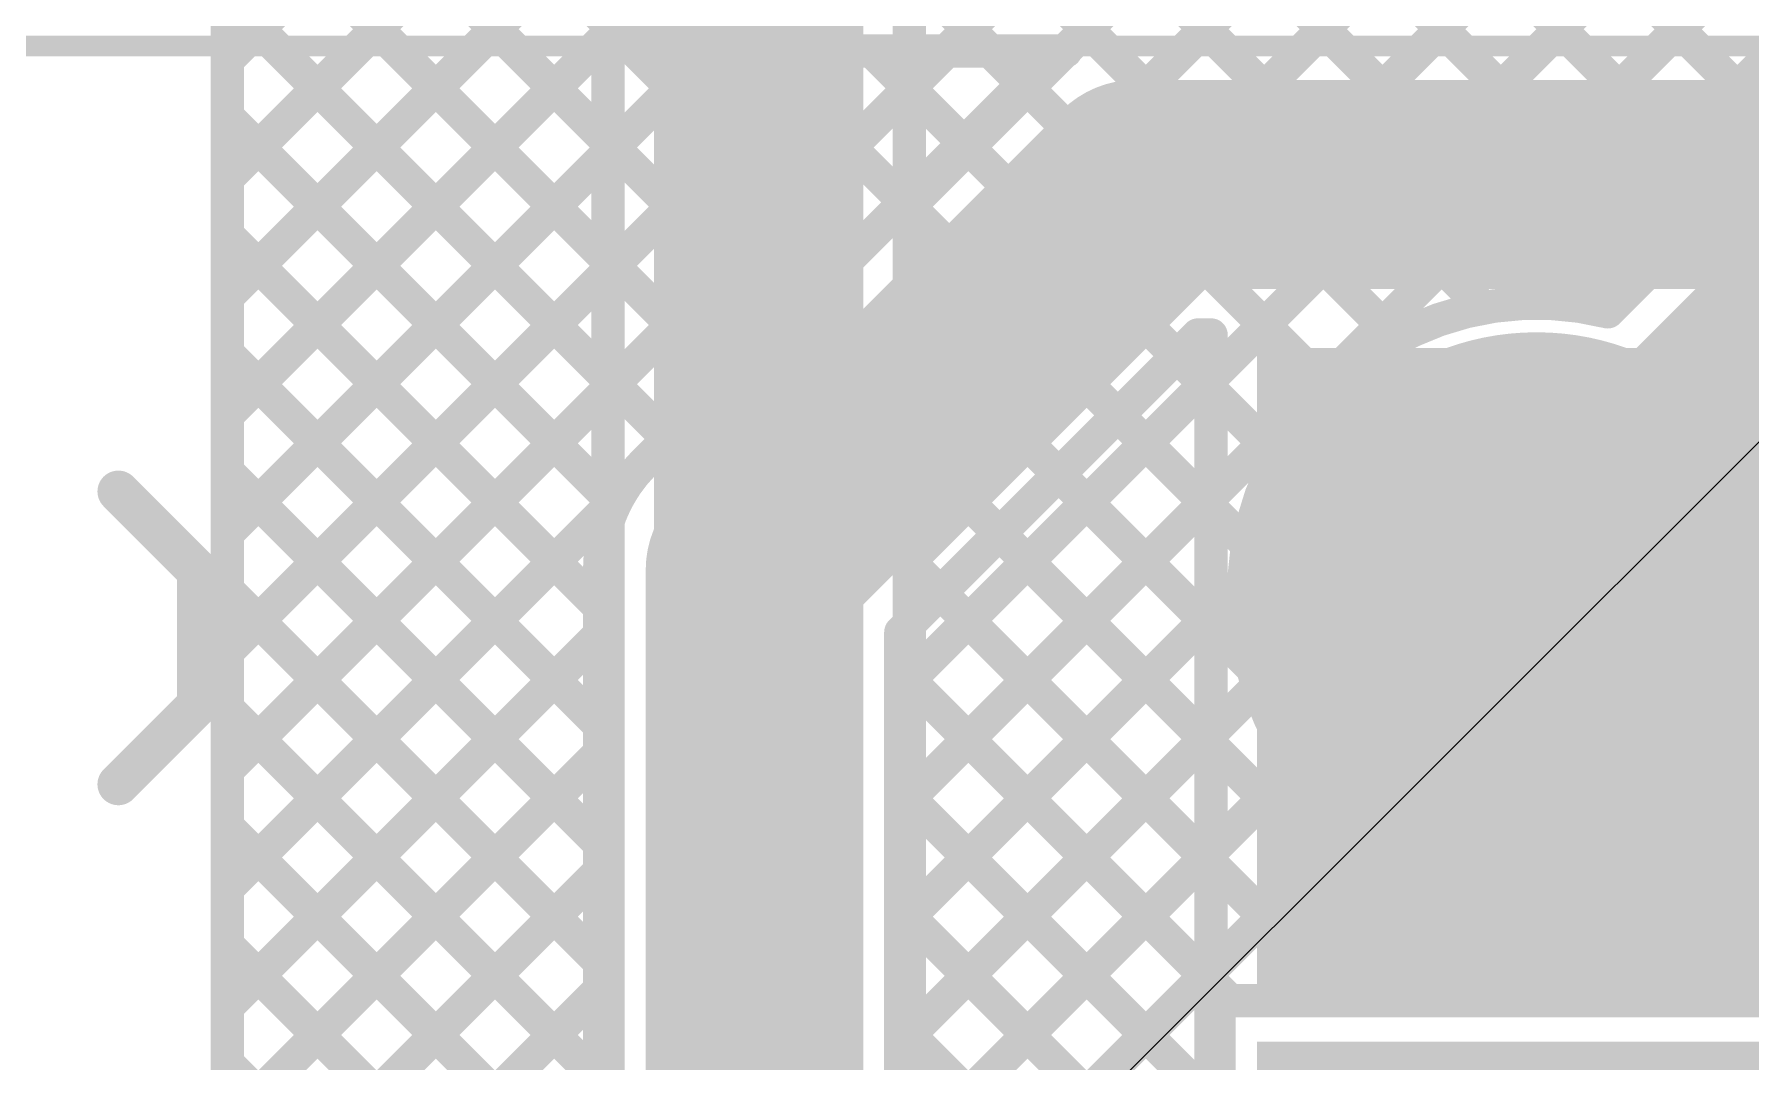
# Model space of a CAD drawing. Header units: millimetres. Extents: x 0 to 214, y 0 to 214.
# Drawn here: x 0.0078 to 0.4181, y 0.3914 to 0.637 of the extents above; entities that cross this region are included whole.
import ezdxf

# ---------------------------------------------------------------- set-up
doc = ezdxf.new("R2010")
doc.units = ezdxf.units.MM
doc.header["$MEASUREMENT"] = 0
for name, color, linetype in [('BottomLayer', 5, 'Continuous'), ('BottomSolder', 6, 'Continuous'), ('MultiLayer', 9, 'Continuous'), ('PadHoleLayer', 156, 'Continuous'), ('TopLayer', 1, 'Continuous'), ('TopOverlay', 2, 'Continuous'), ('TopSolder', 216, 'Continuous')]:
    doc.layers.add(name, color=color, linetype=linetype)

# ---------------------------------------------------------------- blocks, each defined once
blk = doc.blocks.new('TBP01R1_508_02BE_100')
at = {"layer": 'BottomLayer'}
h = blk.add_hatch(color=5, dxfattribs=at)
edge = h.paths.add_edge_path()
edge.add_arc((0.1, 0), 0.05906, 0, 360)
at = {"layer": 'BottomSolder'}
h = blk.add_hatch(color=6, dxfattribs=at)
edge = h.paths.add_edge_path()
edge.add_arc((0.1, 0), 0.06306, 0, 360)
at = {"layer": 'MultiLayer'}
h = blk.add_hatch(color=9, dxfattribs=at)
edge = h.paths.add_edge_path()
edge.add_arc((0.1, 0), 0.05906, 0, 360)
at = {"layer": 'PadHoleLayer'}
h = blk.add_hatch(color=156, dxfattribs=at)
edge = h.paths.add_edge_path()
edge.add_arc((0.1, 0), 0.03346, 0, 360)
at = {"layer": 'TopLayer'}
h = blk.add_hatch(color=1, dxfattribs=at)
edge = h.paths.add_edge_path()
edge.add_arc((0.1, 0), 0.05906, 0, 360)
at = {"layer": 'TopSolder'}
h = blk.add_hatch(color=216, dxfattribs=at)
edge = h.paths.add_edge_path()
edge.add_arc((0.1, 0), 0.06306, 0, 360)
at = {"layer": 'TopOverlay'}
for points, const_width in [([(0.2315, 0.3937), (0.2315, -0.07874)], 0.005), ([(0.055, 0.339), (0.074, 0.32)], 0.01), ([(0.055, 0.339), (0.074, 0.32)], 0.01), ([(0.125, 0.339), (0.106, 0.32)], 0.01), ([(0.125, 0.339), (0.106, 0.32)], 0.01), ([(0.074, 0.32), (0.106, 0.32)], 0.01), ([(0.074, 0.32), (0.106, 0.32)], 0.01)]:
    blk.add_lwpolyline(points, dxfattribs=dict(at, const_width=const_width))
at = {"layer": 'TopOverlay', "const_width": 0.005}
for points in [[(0.0525, 0.339, 1), (0.0575, 0.339, 1)], [(0.0525, 0.339, 1), (0.0575, 0.339, 1)], [(0.1225, 0.339, 1), (0.1275, 0.339, 1)], [(0.1225, 0.339, 1), (0.1275, 0.339, 1)], [(0.0715, 0.32, 1), (0.0765, 0.32, 1)], [(0.0715, 0.32, 1), (0.0765, 0.32, 1)], [(0.0715, 0.32, 1), (0.0765, 0.32, 1)], [(0.0715, 0.32, 1), (0.0765, 0.32, 1)], [(0.1035, 0.32, 1), (0.1085, 0.32, 1)], [(0.1035, 0.32, 1), (0.1085, 0.32, 1)], [(0.1035, 0.32, 1), (0.1085, 0.32, 1)], [(0.1035, 0.32, 1), (0.1085, 0.32, 1)]]:
    blk.add_lwpolyline(points, format="xyb", close=True, dxfattribs=at)

msp = doc.modelspace()

# ---------------------------------------------------------------- hatches: boundary and pattern name
at = {"layer": 'BottomLayer'}
for points in [[(0.30014, 0.40928), (0.49614, 0.40928), (0.49614, 0.562), (0.30014, 0.562)], [(0.30014, 0.22817), (0.49614, 0.22817), (0.49614, 0.39617), (0.30014, 0.39617)]]:
    msp.add_hatch(color=5, dxfattribs=at).paths.add_polyline_path(points)
at = {"layer": 'TopLayer'}
msp.add_hatch(color=1, dxfattribs=at).paths.add_polyline_path([(0.302, 0.229), (0.555, 0.229), (0.555, 0.395), (0.302, 0.395)])

# ---------------------------------------------------------------- linework, layer by layer
at = {"layer": 'BottomLayer'}
for points, const_width in [([(0.05399, 4.07584), (0.05401, 0.14794)], 0.008), ([(0.05401, 0.63083), (0.29567, 0.8725)], 0.008), ([(0.05401, 0.60255), (0.29688, 0.84543)], 0.008), ([(0.05401, 0.73048), (0.20179, 0.5827)], 0.008), ([(0.05401, 0.7022), (0.18764, 0.56856)], 0.008), ([(0.05401, 0.67391), (0.1735, 0.55441)], 0.008), ([(0.05401, 0.57427), (0.13952, 0.65978)], 0.008), ([(0.05401, 0.64563), (0.15936, 0.54027)], 0.008), ([(0.05401, 0.54598), (0.14903, 0.641)], 0.008), ([(0.05401, 0.46113), (0.22588, 0.633)], 0.008), ([(0.20358, 0.633), (0.25439, 0.633)], 0.008), ([(0.20805, 0.633), (0.23007, 0.61098)], 0.008), ([(0.23634, 0.633), (0.24421, 0.62512)], 0.008), ([(0.05401, 0.5177), (0.16567, 0.62936)], 0.008), ([(0.05401, 0.48941), (0.19276, 0.62816)], 0.008), ([(0.15359, 0.5345), (0.24562, 0.62653)], 0.008), ([(0.18597, 0.6268), (0.21593, 0.59684)], 0.008), ([(0.179, 0.509), (0.27112, 0.60112)], 0.05), ([(0.27112, 0.60112), (0.68634, 0.60112)], 0.05), ([(0.05401, 0.61734), (0.14662, 0.52473)], 0.008), ([(0.05401, 0.58906), (0.143, 0.50006)], 0.008), ([(0.215, 0.49409), (0.28603, 0.56512)], 0.008), ([(0.28603, 0.56512), (0.28914, 0.56512)], 0.008), ([(0.28914, 0.40717), (0.28914, 0.56512)], 0.008), ([(0.05401, 0.56077), (0.143, 0.47178)], 0.008), ([(0.28098, 0.56007), (0.28914, 0.55191)], 0.008), ([(0.215, 0.4807), (0.28914, 0.55484)], 0.008), ([(0.26684, 0.54593), (0.28914, 0.52363)], 0.008), ([(0.05401, 0.53249), (0.143, 0.44349)], 0.008), ([(0.179, 0.02931), (0.179, 0.509)], 0.05), ([(0.2527, 0.53179), (0.28914, 0.49534)], 0.008), ([(0.05401, 0.43284), (0.14739, 0.52623)], 0.008), ([(0.215, 0.45242), (0.28914, 0.52656)], 0.008), ([(0.23856, 0.51764), (0.28914, 0.46706)], 0.008), ([(0.143, 0.14794), (0.143, 0.509)], 0.008), ([(0.05401, 0.5042), (0.143, 0.41521)], 0.008), ([(0.22441, 0.5035), (0.28914, 0.43878)], 0.008), ([(0.29788, 0.50272), (0.36694, 0.50272)], 0.01), ([(0.215, 0.42413), (0.28914, 0.49827)], 0.008), ([(0.05401, 0.40456), (0.143, 0.49355)], 0.008), ([(0.215, 0.14794), (0.215, 0.49409)], 0.008), ([(0.215, 0.48463), (0.28914, 0.41049)], 0.008), ([(0.05401, 0.47592), (0.143, 0.38693)], 0.008), ([(0.215, 0.39585), (0.28914, 0.46999)], 0.008), ([(0.05401, 0.37628), (0.143, 0.46527)], 0.008), ([(0.215, 0.45635), (0.28914, 0.38221)], 0.008), ([(0.05401, 0.44764), (0.143, 0.35864)], 0.008), ([(0.215, 0.36756), (0.28914, 0.4417)], 0.008), ([(0.05401, 0.34799), (0.143, 0.43699)], 0.008), ([(0.215, 0.42806), (0.28914, 0.35392)], 0.008), ([(0.05401, 0.41935), (0.143, 0.33036)], 0.008), ([(0.215, 0.33928), (0.28914, 0.41342)], 0.008), ([(0.05401, 0.31971), (0.143, 0.4087)], 0.008), ([(0.28914, 0.39828), (0.28914, 0.40717)], 0.008), ([(0.28914, 0.39828), (0.28914, 0.40717)], 0.008), ([(0.215, 0.39978), (0.28914, 0.32564)], 0.008), ([(0.28914, 0.21717), (0.28914, 0.39828)], 0.008), ([(0.05401, 0.39107), (0.143, 0.30207)], 0.008)]:
    msp.add_lwpolyline(points, dxfattribs=dict(at, const_width=const_width))
at = {"layer": 'BottomLayer', "const_width": 0.008}
for points in [[(0.20358, 0.633, -1.807708), (0.20358, 0.705)], [(0.24562, 0.62653, -0.076141), (0.25439, 0.633)], [(0.24567, 0.62658, -0.075673), (0.25439, 0.633)], [(0.143, 0.509, -0.199396), (0.15359, 0.5345)], [(0.143, 0.509, -0.198912), (0.15354, 0.53446)]]:
    msp.add_lwpolyline(points, format="xyb", dxfattribs=at)
at = {"layer": 'BottomLayer'}
for points, const_width in [([(0.20158, 0.633, 1), (0.20558, 0.633, 1)], 0.004), ([(0.20158, 0.633, 1), (0.20558, 0.633, 1)], 0.004), ([(0.20605, 0.633, 1), (0.21005, 0.633, 1)], 0.004), ([(0.22388, 0.633, 1), (0.22788, 0.633, 1)], 0.004), ([(0.23434, 0.633, 1), (0.23834, 0.633, 1)], 0.004), ([(0.25239, 0.633, 1), (0.25639, 0.633, 1)], 0.004), ([(0.25239, 0.633, 1), (0.25639, 0.633, 1)], 0.004), ([(0.25239, 0.633, 1), (0.25639, 0.633, 1)], 0.004), ([(0.05201, 0.63083, 1), (0.05601, 0.63083, 1)], 0.004), ([(0.16367, 0.62936, 1), (0.16767, 0.62936, 1)], 0.004), ([(0.19076, 0.62816, 1), (0.19476, 0.62816, 1)], 0.004), ([(0.18397, 0.6268, 1), (0.18797, 0.6268, 1)], 0.004), ([(0.24221, 0.62512, 1), (0.24621, 0.62512, 1)], 0.004), ([(0.24362, 0.62653, 1), (0.24762, 0.62653, 1)], 0.004), ([(0.24362, 0.62653, 1), (0.24762, 0.62653, 1)], 0.004), ([(0.24367, 0.62658, 1), (0.24767, 0.62658, 1)], 0.004), ([(0.25862, 0.60112, 1), (0.28362, 0.60112, 1)], 0.025), ([(0.25862, 0.60112, 1), (0.28362, 0.60112, 1)], 0.025), ([(0.05201, 0.61734, 1), (0.05601, 0.61734, 1)], 0.004), ([(0.22807, 0.61098, 1), (0.23207, 0.61098, 1)], 0.004), ([(0.05201, 0.60255, 1), (0.05601, 0.60255, 1)], 0.004), ([(0.21393, 0.59684, 1), (0.21793, 0.59684, 1)], 0.004), ([(0.05201, 0.58906, 1), (0.05601, 0.58906, 1)], 0.004), ([(0.19979, 0.5827, 1), (0.20379, 0.5827, 1)], 0.004), ([(0.05201, 0.57427, 1), (0.05601, 0.57427, 1)], 0.004), ([(0.18564, 0.56856, 1), (0.18964, 0.56856, 1)], 0.004), ([(0.28403, 0.56512, 1), (0.28803, 0.56512, 1)], 0.004), ([(0.28403, 0.56512, 1), (0.28803, 0.56512, 1)], 0.004), ([(0.28714, 0.56512, 1), (0.29114, 0.56512, 1)], 0.004), ([(0.28714, 0.56512, 1), (0.29114, 0.56512, 1)], 0.004), ([(0.05201, 0.56077, 1), (0.05601, 0.56077, 1)], 0.004), ([(0.27898, 0.56007, 1), (0.28298, 0.56007, 1)], 0.004), ([(0.1715, 0.55441, 1), (0.1755, 0.55441, 1)], 0.004), ([(0.28714, 0.55484, 1), (0.29114, 0.55484, 1)], 0.004), ([(0.28714, 0.55191, 1), (0.29114, 0.55191, 1)], 0.004), ([(0.05201, 0.54598, 1), (0.05601, 0.54598, 1)], 0.004), ([(0.26484, 0.54593, 1), (0.26884, 0.54593, 1)], 0.004), ([(0.15736, 0.54027, 1), (0.16136, 0.54027, 1)], 0.004), ([(0.15154, 0.53446, 1), (0.15554, 0.53446, 1)], 0.004), ([(0.15159, 0.5345, 1), (0.15559, 0.5345, 1)], 0.004), ([(0.15159, 0.5345, 1), (0.15559, 0.5345, 1)], 0.004), ([(0.05201, 0.53249, 1), (0.05601, 0.53249, 1)], 0.004), ([(0.1665, 0.509, 1), (0.1915, 0.509, 1)], 0.025), ([(0.1665, 0.509, 1), (0.1915, 0.509, 1)], 0.025), ([(0.2507, 0.53179, 1), (0.2547, 0.53179, 1)], 0.004), ([(0.14539, 0.52623, 1), (0.14939, 0.52623, 1)], 0.004), ([(0.28714, 0.52656, 1), (0.29114, 0.52656, 1)], 0.004), ([(0.14462, 0.52473, 1), (0.14862, 0.52473, 1)], 0.004), ([(0.28714, 0.52363, 1), (0.29114, 0.52363, 1)], 0.004), ([(0.05201, 0.5177, 1), (0.05601, 0.5177, 1)], 0.004), ([(0.23656, 0.51764, 1), (0.24056, 0.51764, 1)], 0.004), ([(0.141, 0.509, 1), (0.145, 0.509, 1)], 0.004), ([(0.141, 0.509, 1), (0.145, 0.509, 1)], 0.004), ([(0.141, 0.509, 1), (0.145, 0.509, 1)], 0.004), ([(0.05201, 0.5042, 1), (0.05601, 0.5042, 1)], 0.004), ([(0.22241, 0.5035, 1), (0.22641, 0.5035, 1)], 0.004), ([(0.29538, 0.50272, 1), (0.30038, 0.50272, 1)], 0.005), ([(0.36444, 0.50272, 1), (0.36944, 0.50272, 1)], 0.005), ([(0.141, 0.50006, 1), (0.145, 0.50006, 1)], 0.004), ([(0.28714, 0.49827, 1), (0.29114, 0.49827, 1)], 0.004), ([(0.141, 0.49355, 1), (0.145, 0.49355, 1)], 0.004), ([(0.213, 0.49409, 1), (0.217, 0.49409, 1)], 0.004), ([(0.213, 0.49409, 1), (0.217, 0.49409, 1)], 0.004), ([(0.28714, 0.49534, 1), (0.29114, 0.49534, 1)], 0.004), ([(0.05201, 0.48941, 1), (0.05601, 0.48941, 1)], 0.004), ([(0.213, 0.48463, 1), (0.217, 0.48463, 1)], 0.004), ([(0.213, 0.4807, 1), (0.217, 0.4807, 1)], 0.004), ([(0.05201, 0.47592, 1), (0.05601, 0.47592, 1)], 0.004), ([(0.141, 0.47178, 1), (0.145, 0.47178, 1)], 0.004), ([(0.28714, 0.46999, 1), (0.29114, 0.46999, 1)], 0.004), ([(0.141, 0.46527, 1), (0.145, 0.46527, 1)], 0.004), ([(0.28714, 0.46706, 1), (0.29114, 0.46706, 1)], 0.004), ([(0.05201, 0.46113, 1), (0.05601, 0.46113, 1)], 0.004), ([(0.213, 0.45635, 1), (0.217, 0.45635, 1)], 0.004), ([(0.213, 0.45242, 1), (0.217, 0.45242, 1)], 0.004), ([(0.05201, 0.44764, 1), (0.05601, 0.44764, 1)], 0.004), ([(0.141, 0.44349, 1), (0.145, 0.44349, 1)], 0.004), ([(0.28714, 0.4417, 1), (0.29114, 0.4417, 1)], 0.004), ([(0.141, 0.43699, 1), (0.145, 0.43699, 1)], 0.004), ([(0.28714, 0.43878, 1), (0.29114, 0.43878, 1)], 0.004), ([(0.05201, 0.43284, 1), (0.05601, 0.43284, 1)], 0.004), ([(0.213, 0.42806, 1), (0.217, 0.42806, 1)], 0.004), ([(0.213, 0.42413, 1), (0.217, 0.42413, 1)], 0.004), ([(0.05201, 0.41935, 1), (0.05601, 0.41935, 1)], 0.004), ([(0.141, 0.41521, 1), (0.145, 0.41521, 1)], 0.004), ([(0.28714, 0.41342, 1), (0.29114, 0.41342, 1)], 0.004), ([(0.28714, 0.41049, 1), (0.29114, 0.41049, 1)], 0.004), ([(0.141, 0.4087, 1), (0.145, 0.4087, 1)], 0.004), ([(0.28714, 0.40717, 1), (0.29114, 0.40717, 1)], 0.004), ([(0.28714, 0.40717, 1), (0.29114, 0.40717, 1)], 0.004), ([(0.28714, 0.40717, 1), (0.29114, 0.40717, 1)], 0.004), ([(0.05201, 0.40456, 1), (0.05601, 0.40456, 1)], 0.004), ([(0.213, 0.39978, 1), (0.217, 0.39978, 1)], 0.004), ([(0.28714, 0.39828, 1), (0.29114, 0.39828, 1)], 0.004), ([(0.28714, 0.39828, 1), (0.29114, 0.39828, 1)], 0.004), ([(0.28714, 0.39828, 1), (0.29114, 0.39828, 1)], 0.004), ([(0.213, 0.39585, 1), (0.217, 0.39585, 1)], 0.004), ([(0.05201, 0.39107, 1), (0.05601, 0.39107, 1)], 0.004)]:
    msp.add_lwpolyline(points, format="xyb", close=True, dxfattribs=dict(at, const_width=const_width))
at = {"layer": 'BottomSolder'}
msp.add_line((0.01449, 0.13433), (214.06023, 213.98652), dxfattribs=at)
at = {"layer": 'TopLayer'}
for points, const_width in [([(0.05399, 4.07584), (0.05401, 0.14794)], 0.008), ([(0.054, 0.92847), (0.39789, 0.58459)], 0.008), ([(0.054, 0.90019), (0.38336, 0.57083)], 0.008), ([(0.054, 0.8719), (0.35428, 0.57163)], 0.008), ([(0.05401, 0.63083), (0.28714, 0.86397)], 0.008), ([(0.05401, 0.60255), (0.28714, 0.83569)], 0.008), ([(0.05401, 0.73048), (0.145, 0.63948)], 0.008), ([(0.217, 0.62412), (0.3, 0.70712)], 0.008), ([(0.217, 0.59584), (0.32828, 0.70712)], 0.008), ([(0.217, 0.56755), (0.35657, 0.70712)], 0.008), ([(0.217, 0.53927), (0.38485, 0.70712)], 0.008), ([(0.217, 0.45442), (0.4697, 0.70712)], 0.008), ([(0.217, 0.51099), (0.41314, 0.70712)], 0.008), ([(0.217, 0.4827), (0.44142, 0.70712)], 0.008), ([(0.30364, 0.70712), (0.41203, 0.59873)], 0.008), ([(0.33192, 0.70712), (0.42617, 0.61287)], 0.008), ([(0.36357, 0.5727), (0.49799, 0.70712)], 0.008), ([(0.05401, 0.7022), (0.145, 0.6112)], 0.008), ([(0.181, 0.289), (0.181, 0.669)], 0.05), ([(0.38398, 0.57068), (0.50571, 0.69241)], 0.008), ([(0.36694, 0.50272), (0.53122, 0.667)], 0.05), ([(0.05401, 0.67391), (0.145, 0.58292)], 0.008), ([(0.22314, 0.67448), (0.3334, 0.56423)], 0.008), ([(0.05401, 0.57427), (0.13952, 0.65978)], 0.008), ([(0.21912, 0.65022), (0.31724, 0.5521)], 0.008), ([(0.05401, 0.64563), (0.145, 0.55463)], 0.008), ([(0.145, 0.289), (0.145, 0.64642)], 0.008), ([(0.217, 0.30391), (0.217, 0.64642)], 0.008), ([(0.05401, 0.54598), (0.145, 0.63698)], 0.008), ([(0.217, 0.62405), (0.30521, 0.53584)], 0.008), ([(0.05401, 0.61734), (0.145, 0.52635)], 0.008), ([(0.05401, 0.5177), (0.145, 0.60869)], 0.008), ([(0.217, 0.59577), (0.29794, 0.51483)], 0.008), ([(0.05401, 0.58906), (0.145, 0.49806)], 0.008), ([(0.05401, 0.48941), (0.145, 0.58041)], 0.008), ([(0.217, 0.56748), (0.29905, 0.48543)], 0.008), ([(0.05401, 0.56077), (0.145, 0.46978)], 0.008), ([(0.05401, 0.46113), (0.145, 0.55212)], 0.008), ([(0.217, 0.5392), (0.3502, 0.406)], 0.008), ([(0.05401, 0.53249), (0.145, 0.44149)], 0.008), ([(0.05401, 0.43284), (0.145, 0.52384)], 0.008), ([(0.217, 0.51092), (0.32192, 0.406)], 0.008), ([(0.36694, 0.50272), (0.3822, 0.48747)], 0.025), ([(0.217, 0.42613), (0.29697, 0.5061)], 0.008), ([(0.05401, 0.5042), (0.145, 0.41321)], 0.008), ([(0.05401, 0.40456), (0.145, 0.49555)], 0.008), ([(0.3822, 0.48747), (0.68466, 0.48747)], 0.022), ([(0.217, 0.48263), (0.29363, 0.406)], 0.008), ([(0.217, 0.39785), (0.30029, 0.48114)], 0.008), ([(0.05401, 0.47592), (0.145, 0.38493)], 0.008), ([(0.05401, 0.37628), (0.145, 0.46727)], 0.008), ([(0.39486, 0.406), (0.45433, 0.46547)], 0.008), ([(0.217, 0.36956), (0.30973, 0.46229)], 0.008), ([(0.217, 0.45435), (0.291, 0.38035)], 0.008), ([(0.41631, 0.45302), (0.46334, 0.406)], 0.008), ([(0.05401, 0.44764), (0.145, 0.35664)], 0.008), ([(0.217, 0.34128), (0.32349, 0.44777)], 0.008), ([(0.36657, 0.406), (0.4036, 0.44303)], 0.008), ([(0.40006, 0.44099), (0.43505, 0.406)], 0.008), ([(0.05401, 0.34799), (0.145, 0.43899)], 0.008), ([(0.31, 0.406), (0.34147, 0.43746)], 0.008), ([(0.31, 0.406), (0.34147, 0.43746)], 0.008), ([(0.33829, 0.406), (0.36498, 0.4327)], 0.008), ([(0.34965, 0.43484), (0.37848, 0.406)], 0.008), ([(0.37905, 0.43372), (0.40677, 0.406)], 0.008), ([(0.217, 0.42606), (0.291, 0.35206)], 0.008), ([(0.05401, 0.41935), (0.145, 0.32836)], 0.008), ([(0.05401, 0.31971), (0.145, 0.4107)], 0.008), ([(0.291, 0.406), (0.566, 0.406)], 0.008), ([(0.291, 0.22991), (0.291, 0.406)], 0.008), ([(0.217, 0.39778), (0.291, 0.32378)], 0.008), ([(0.05401, 0.39107), (0.145, 0.30007)], 0.008)]:
    msp.add_lwpolyline(points, dxfattribs=dict(at, const_width=const_width))
for points, const_width in [([(0.143, 0.63948, 1), (0.147, 0.63948, 1)], 0.004), ([(0.143, 0.63698, 1), (0.147, 0.63698, 1)], 0.004), ([(0.05201, 0.63083, 1), (0.05601, 0.63083, 1)], 0.004), ([(0.215, 0.62412, 1), (0.219, 0.62412, 1)], 0.004), ([(0.215, 0.62405, 1), (0.219, 0.62405, 1)], 0.004), ([(0.05201, 0.61734, 1), (0.05601, 0.61734, 1)], 0.004), ([(0.143, 0.6112, 1), (0.147, 0.6112, 1)], 0.004), ([(0.143, 0.60869, 1), (0.147, 0.60869, 1)], 0.004), ([(0.05201, 0.60255, 1), (0.05601, 0.60255, 1)], 0.004), ([(0.215, 0.59584, 1), (0.219, 0.59584, 1)], 0.004), ([(0.215, 0.59577, 1), (0.219, 0.59577, 1)], 0.004), ([(0.41003, 0.59873, 1), (0.41403, 0.59873, 1)], 0.004), ([(0.05201, 0.58906, 1), (0.05601, 0.58906, 1)], 0.004), ([(0.143, 0.58292, 1), (0.147, 0.58292, 1)], 0.004), ([(0.39589, 0.58459, 1), (0.39989, 0.58459, 1)], 0.004), ([(0.143, 0.58041, 1), (0.147, 0.58041, 1)], 0.004), ([(0.05201, 0.57427, 1), (0.05601, 0.57427, 1)], 0.004), ([(0.35228, 0.57163, 1), (0.35628, 0.57163, 1)], 0.004), ([(0.36157, 0.5727, 1), (0.36556, 0.5727, 1)], 0.004), ([(0.38136, 0.57083, 1), (0.38536, 0.57083, 1)], 0.004), ([(0.38198, 0.57068, 1), (0.38598, 0.57068, 1)], 0.004), ([(0.38198, 0.57068, 1), (0.38598, 0.57068, 1)], 0.004), ([(0.215, 0.56755, 1), (0.219, 0.56755, 1)], 0.004), ([(0.215, 0.56748, 1), (0.219, 0.56748, 1)], 0.004), ([(0.3314, 0.56423, 1), (0.3354, 0.56423, 1)], 0.004), ([(0.05201, 0.56077, 1), (0.05601, 0.56077, 1)], 0.004), ([(0.143, 0.55463, 1), (0.147, 0.55463, 1)], 0.004), ([(0.143, 0.55212, 1), (0.147, 0.55212, 1)], 0.004), ([(0.31524, 0.5521, 1), (0.31924, 0.5521, 1)], 0.004), ([(0.05201, 0.54598, 1), (0.05601, 0.54598, 1)], 0.004), ([(0.215, 0.53927, 1), (0.219, 0.53927, 1)], 0.004), ([(0.215, 0.5392, 1), (0.219, 0.5392, 1)], 0.004), ([(0.30321, 0.53584, 1), (0.30721, 0.53584, 1)], 0.004), ([(0.05201, 0.53249, 1), (0.05601, 0.53249, 1)], 0.004), ([(0.143, 0.52635, 1), (0.147, 0.52635, 1)], 0.004), ([(0.143, 0.52384, 1), (0.147, 0.52384, 1)], 0.004), ([(0.35444, 0.50272, 1), (0.37944, 0.50272, 1)], 0.025), ([(0.05201, 0.5177, 1), (0.05601, 0.5177, 1)], 0.004), ([(0.29594, 0.51483, 1), (0.29994, 0.51483, 1)], 0.004), ([(0.215, 0.51099, 1), (0.219, 0.51099, 1)], 0.004), ([(0.215, 0.51092, 1), (0.219, 0.51092, 1)], 0.004), ([(0.36069, 0.50272, 1), (0.37319, 0.50272, 1)], 0.0125), ([(0.29497, 0.5061, 1), (0.29897, 0.5061, 1)], 0.004), ([(0.05201, 0.5042, 1), (0.05601, 0.5042, 1)], 0.004), ([(0.143, 0.49806, 1), (0.147, 0.49806, 1)], 0.004), ([(0.143, 0.49555, 1), (0.147, 0.49555, 1)], 0.004), ([(0.37595, 0.48747, 1), (0.38845, 0.48747, 1)], 0.0125), ([(0.3767, 0.48747, 1), (0.3877, 0.48747, 1)], 0.011), ([(0.05201, 0.48941, 1), (0.05601, 0.48941, 1)], 0.004), ([(0.29705, 0.48543, 1), (0.30105, 0.48543, 1)], 0.004), ([(0.215, 0.4827, 1), (0.219, 0.4827, 1)], 0.004), ([(0.215, 0.48263, 1), (0.219, 0.48263, 1)], 0.004), ([(0.29829, 0.48114, 1), (0.30229, 0.48114, 1)], 0.004), ([(0.05201, 0.47592, 1), (0.05601, 0.47592, 1)], 0.004), ([(0.143, 0.46978, 1), (0.147, 0.46978, 1)], 0.004), ([(0.143, 0.46727, 1), (0.147, 0.46727, 1)], 0.004), ([(0.05201, 0.46113, 1), (0.05601, 0.46113, 1)], 0.004), ([(0.30773, 0.46229, 1), (0.31173, 0.46229, 1)], 0.004), ([(0.215, 0.45442, 1), (0.219, 0.45442, 1)], 0.004), ([(0.215, 0.45435, 1), (0.219, 0.45435, 1)], 0.004), ([(0.41431, 0.45302, 1), (0.41831, 0.45302, 1)], 0.004), ([(0.05201, 0.44764, 1), (0.05601, 0.44764, 1)], 0.004), ([(0.32149, 0.44777, 1), (0.32549, 0.44777, 1)], 0.004), ([(0.143, 0.44149, 1), (0.147, 0.44149, 1)], 0.004), ([(0.39806, 0.44099, 1), (0.40206, 0.44099, 1)], 0.004), ([(0.4016, 0.44303, 1), (0.4056, 0.44303, 1)], 0.004), ([(0.143, 0.43899, 1), (0.147, 0.43899, 1)], 0.004), ([(0.33947, 0.43746, 1), (0.34347, 0.43746, 1)], 0.004), ([(0.33947, 0.43746, 1), (0.34347, 0.43746, 1)], 0.004), ([(0.05201, 0.43284, 1), (0.05601, 0.43284, 1)], 0.004), ([(0.34765, 0.43484, 1), (0.35165, 0.43484, 1)], 0.004), ([(0.36298, 0.4327, 1), (0.36698, 0.4327, 1)], 0.004), ([(0.37705, 0.43372, 1), (0.38105, 0.43372, 1)], 0.004), ([(0.215, 0.42613, 1), (0.219, 0.42613, 1)], 0.004), ([(0.215, 0.42606, 1), (0.219, 0.42606, 1)], 0.004), ([(0.05201, 0.41935, 1), (0.05601, 0.41935, 1)], 0.004), ([(0.143, 0.41321, 1), (0.147, 0.41321, 1)], 0.004), ([(0.143, 0.4107, 1), (0.147, 0.4107, 1)], 0.004), ([(0.05201, 0.40456, 1), (0.05601, 0.40456, 1)], 0.004), ([(0.289, 0.406, 1), (0.293, 0.406, 1)], 0.004), ([(0.289, 0.406, 1), (0.293, 0.406, 1)], 0.004), ([(0.29163, 0.406, 1), (0.29563, 0.406, 1)], 0.004), ([(0.308, 0.406, 1), (0.312, 0.406, 1)], 0.004), ([(0.308, 0.406, 1), (0.312, 0.406, 1)], 0.004), ([(0.31992, 0.406, 1), (0.32392, 0.406, 1)], 0.004), ([(0.33629, 0.406, 1), (0.34029, 0.406, 1)], 0.004), ([(0.3482, 0.406, 1), (0.3522, 0.406, 1)], 0.004), ([(0.36457, 0.406, 1), (0.36857, 0.406, 1)], 0.004), ([(0.37648, 0.406, 1), (0.38048, 0.406, 1)], 0.004), ([(0.39286, 0.406, 1), (0.39686, 0.406, 1)], 0.004), ([(0.40477, 0.406, 1), (0.40877, 0.406, 1)], 0.004), ([(0.215, 0.39785, 1), (0.219, 0.39785, 1)], 0.004), ([(0.215, 0.39778, 1), (0.219, 0.39778, 1)], 0.004), ([(0.05201, 0.39107, 1), (0.05601, 0.39107, 1)], 0.004)]:
    msp.add_lwpolyline(points, format="xyb", close=True, dxfattribs=dict(at, const_width=const_width))
at = {"layer": 'TopLayer', "const_width": 0.008}
msp.add_lwpolyline([(0.42627, 0.46547, -1.961545), (0.38398, 0.57068)], format="xyb", dxfattribs=at)
at = {"layer": 'TopSolder'}
msp.add_line((0.01449, 0.13433), (214.06023, 213.98652), dxfattribs=at)

# ---------------------------------------------------------------- block references
at = {"rotation": 90}
msp.add_blockref('TBP01R1_508_02BE_100', (0.36694, 0.40272), dxfattribs=at)

doc.saveas('drawing.dxf')
